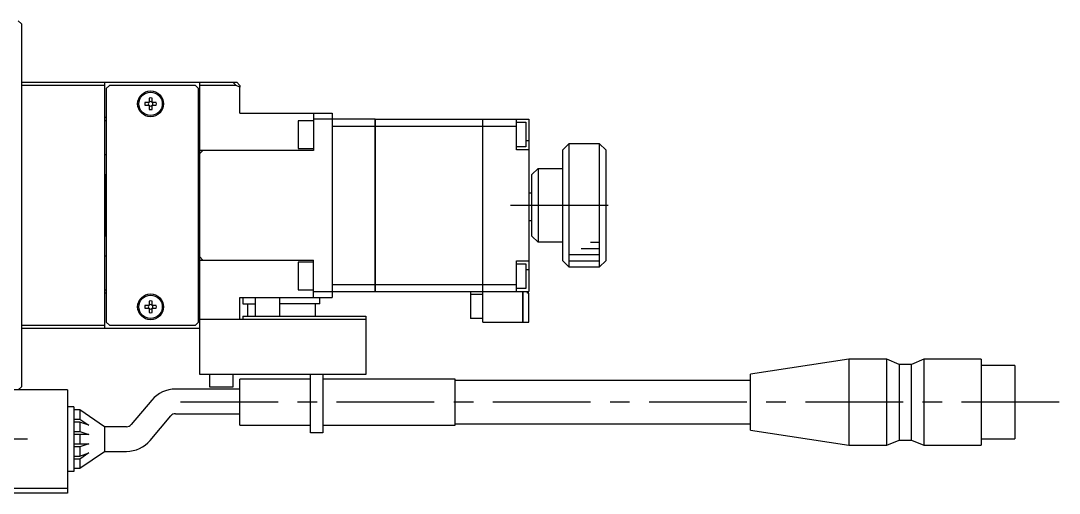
# Model space of a CAD drawing. Extents: x 0 to 793, y -8 to 461.
# Drawn here: x 624.2 to 793, y 281.2 to 358 of the extents above; entities that cross this region are included whole.
import ezdxf

# ---------------------------------------------------------------- set-up
doc = ezdxf.new("R2010")
doc.units = 0
doc.header["$LTSCALE"] = 0.5
doc.linetypes.add('CENTER', pattern=[50.8, 31.75, -6.35, 6.35, -6.35])
for name, color, linetype in [('MSM_CENTER', 1, 'CENTER'), ('MSM_CONTINUOUS', 7, 'CONTINUOUS'), ('MSM_NARROW', 5, 'CONTINUOUS')]:
    doc.layers.add(name, color=color, linetype=linetype)

msp = doc.modelspace()

# ---------------------------------------------------------------- linework, layer by layer
at = {"layer": 'MSM_CENTER'}
for p, q in [((703.76, 328), (721.76, 328)), ((792.98, 296), (647.8, 296)), ((625.26, 290), (619.26, 290))]:
    msp.add_line(p, q, dxfattribs=at)
at = {"layer": 'MSM_CONTINUOUS'}
for p, q in [((624.26, 357.5), (623.76, 358)), ((624.26, 357.5), (624.26, 298.5)), ((624.26, 348), (659.26, 348)), ((637.76, 348), (637.76, 308)), ((653.26, 300.5), (653.26, 348)), ((659.15, 347.5), (658.65, 348)), ((659.26, 348), (659.76, 347.5)), ((637.76, 347.5), (624.26, 347.5)), ((638.56, 347.5), (638.06, 347)), ((638.06, 347), (638.06, 309)), ((652.56, 347.5), (638.56, 347.5)), ((653.06, 347), (652.56, 347.5)), ((653.06, 309), (653.06, 347)), ((659.15, 347.5), (653.26, 347.5)), ((659.76, 347.19), (659.15, 347.5)), ((659.76, 347.5), (659.76, 347.19)), ((659.76, 343), (659.76, 347.19)), ((645.02, 344.74), (644.34, 344.74)), ((645.02, 345.42), (645.02, 344.74)), ((645.5, 344.74), (645.5, 345.42)), ((646.18, 344.74), (645.5, 344.74)), ((644.34, 344.26), (645.02, 344.26)), ((645.02, 344.26), (645.02, 343.58)), ((645.5, 343.58), (645.5, 344.26)), ((645.5, 344.26), (646.18, 344.26)), ((659.76, 343), (674.76, 343)), ((671.76, 343), (671.76, 336.9)), ((674.76, 343), (674.76, 313)), ((638.06, 342.25), (637.76, 342.25)), ((638.06, 341.75), (637.76, 341.75)), ((653.26, 342.25), (653.06, 342.25)), ((669.26, 341.75), (669.26, 337.25)), ((671.76, 341.75), (669.26, 341.75)), ((681.75, 342), (671.76, 342)), ((681.75, 314), (681.75, 342)), ((681.76, 341.99), (681.75, 341.99)), ((681.76, 342), (681.76, 314)), ((681.76, 342), (699.25, 342)), ((699.25, 310), (699.25, 342)), ((699.26, 341.99), (699.25, 341.99)), ((699.26, 342), (706.76, 342)), ((699.26, 309), (699.26, 342)), ((704.76, 337), (704.76, 342)), ((704.76, 341.5), (706.26, 341.5)), ((706.26, 341.5), (706.26, 337.5)), ((706.76, 342), (706.76, 314)), ((674.76, 340.85), (681.75, 340.85)), ((681.76, 340.84), (681.75, 340.84)), ((681.76, 340.85), (699.25, 340.85)), ((699.26, 340.84), (699.25, 340.84)), ((699.26, 340.85), (704.76, 340.85)), ((653.26, 338), (653.06, 338)), ((706.76, 338.5), (706.26, 338.5)), ((713.26, 338), (712.26, 337)), ((713.26, 338), (713.26, 318)), ((718.26, 338), (713.26, 338)), ((718.26, 318), (718.26, 338)), ((719.26, 337), (718.26, 338)), ((637.76, 336.25), (638.06, 336.25)), ((653.06, 337), (653.26, 337)), ((671.76, 336.9), (653.26, 336.9)), ((653.26, 336.4), (653.76, 336.9)), ((669.26, 337.25), (671.76, 337.25)), ((706.26, 337.5), (704.76, 337.5)), ((706.76, 337), (704.76, 337)), ((712.26, 319), (712.26, 337)), ((719.26, 337), (719.26, 319)), ((653.26, 335.5), (653.06, 335.5)), ((637.96, 333), (637.76, 332.8)), ((637.96, 333), (637.96, 323)), ((638.06, 333), (637.96, 333)), ((708.26, 334), (707.26, 333)), ((707.26, 323), (707.26, 333)), ((708.26, 334), (712.26, 334)), ((708.26, 334), (708.26, 322)), ((707.26, 330), (706.76, 330)), ((707.26, 325.5), (706.76, 325.5)), ((637.76, 323.2), (637.96, 323)), ((637.96, 323), (638.06, 323)), ((707.26, 323), (708.26, 322)), ((712.26, 322), (708.26, 322)), ((638.06, 319.75), (637.76, 319.75)), ((653.06, 320.5), (653.26, 320.5)), ((653.76, 319.1), (653.26, 319.6)), ((653.26, 319.1), (671.76, 319.1)), ((671.76, 313), (671.76, 319.1)), ((653.06, 319), (653.26, 319)), ((653.06, 318), (653.26, 318)), ((669.26, 318.75), (669.26, 314.25)), ((671.76, 318.75), (669.26, 318.75)), ((704.76, 314), (704.76, 319)), ((704.76, 319), (706.76, 319)), ((704.76, 318.5), (706.26, 318.5)), ((706.26, 318.5), (706.26, 314.5)), ((706.76, 317.5), (706.26, 317.5)), ((712.26, 319), (713.26, 318)), ((713.26, 318), (718.26, 318)), ((718.26, 318), (719.26, 319)), ((637.76, 314.25), (638.06, 314.25)), ((669.26, 314.25), (671.76, 314.25)), ((674.76, 315.15), (681.75, 315.15)), ((681.76, 315.16), (681.75, 315.16)), ((681.76, 314.01), (681.75, 314.01)), ((681.76, 315.15), (699.25, 315.15)), ((699.26, 315.16), (699.25, 315.16)), ((699.26, 314.01), (699.25, 314.01)), ((699.26, 315.15), (704.76, 315.15)), ((706.26, 314.5), (704.76, 314.5)), ((637.76, 313.75), (638.06, 313.75)), ((645.02, 312.42), (645.02, 311.74)), ((645.5, 311.74), (645.5, 312.42)), ((653.06, 313.75), (653.26, 313.75)), ((659.76, 309.5), (659.76, 313)), ((659.76, 313), (674.76, 313)), ((660.26, 313), (660.26, 312)), ((662.26, 313), (662.26, 310)), ((666.26, 310), (666.26, 313)), ((671.76, 314), (681.75, 314)), ((672.76, 312), (672.76, 313)), ((681.76, 314), (699.25, 314)), ((697.26, 314), (697.26, 309.6)), ((699.25, 313.5), (697.26, 313.5)), ((699.26, 314), (706.76, 314)), ((705.75, 309), (705.75, 314)), ((705.76, 314), (705.76, 309)), ((706.56, 313.7), (706.56, 314)), ((706.76, 313.7), (706.56, 313.7)), ((706.76, 309), (706.76, 313.7)), ((645.02, 311.74), (644.34, 311.74)), ((644.34, 311.26), (645.02, 311.26)), ((645.02, 311.26), (645.02, 310.58)), ((646.18, 311.74), (645.5, 311.74)), ((645.5, 310.58), (645.5, 311.26)), ((645.5, 311.26), (646.18, 311.26)), ((660.26, 312), (662.26, 312)), ((661.01, 312), (661.01, 310)), ((672.76, 312), (666.26, 312)), ((672.01, 312), (672.01, 310)), ((638.06, 309), (638.56, 308.5)), ((652.56, 308.5), (653.06, 309)), ((653.26, 309.5), (680.26, 309.5)), ((660.26, 310), (680.26, 310)), ((660.26, 310), (660.26, 309.5)), ((680.26, 310), (680.26, 300.5)), ((699.26, 309.6), (697.26, 309.6)), ((699.26, 310), (699.25, 310)), ((699.26, 309), (705.75, 309)), ((705.76, 309.01), (705.75, 309.01)), ((705.76, 309), (706.76, 309)), ((624.26, 308.5), (637.76, 308.5)), ((653.26, 308), (624.26, 308)), ((638.56, 308.5), (652.56, 308.5)), ((758.76, 303), (742.76, 300.57)), ((758.76, 303), (758.76, 289)), ((764.96, 303), (758.76, 303)), ((764.96, 289), (764.96, 303)), ((766.96, 302.15), (764.96, 303)), ((770.96, 303), (768.96, 302.15)), ((770.96, 303), (770.96, 289)), ((780.26, 303), (770.96, 303)), ((780.26, 303), (780.26, 289)), ((680.26, 300.5), (653.26, 300.5)), ((654.86, 300.5), (654.86, 298.5)), ((658.66, 298.5), (658.66, 300.5)), ((671.26, 291), (671.26, 300.5)), ((673.26, 300.5), (673.26, 291)), ((742.76, 291.43), (742.76, 300.57)), ((766.96, 302.15), (766.96, 289.85)), ((768.96, 302.15), (766.96, 302.15)), ((768.96, 289.85), (768.96, 302.15)), ((785.76, 301.95), (780.26, 301.95)), ((785.76, 301.95), (785.76, 290.05)), ((659.76, 292.25), (659.76, 299.75)), ((671.26, 299.75), (659.76, 299.75)), ((694.76, 299.75), (673.26, 299.75)), ((694.76, 292.25), (694.76, 299.75)), ((742.76, 299.5), (694.76, 299.5)), ((631.76, 298), (498.76, 298)), ((623.76, 298), (624.26, 298.5)), ((631.76, 298), (631.76, 281.2)), ((659.76, 298.13), (649.3, 298.13)), ((654.86, 298.5), (658.66, 298.5)), ((645.47, 296.34), (642.12, 292.36)), ((632.76, 295.25), (631.76, 295.25)), ((632.76, 295.25), (632.76, 284.75)), ((633.76, 294.75), (632.76, 294.75)), ((633.76, 294.75), (633.76, 293.25)), ((637.76, 292), (633.76, 294.75)), ((645.19, 289.79), (648.53, 293.77)), ((649.3, 294.13), (659.76, 294.13)), ((632.76, 293.25), (633.76, 293.25)), ((633.76, 292.75), (632.76, 292.75)), ((633.76, 293.25), (635.21, 292.25)), ((633.76, 292.75), (633.76, 291.25)), ((635.21, 292.25), (633.76, 292.75)), ((659.76, 292.25), (671.26, 292.25)), ((673.26, 292.25), (694.76, 292.25)), ((694.76, 292.5), (742.76, 292.5)), ((632.76, 291.25), (633.76, 291.25)), ((635.21, 290.75), (632.76, 290.75)), ((633.76, 291.25), (635.21, 290.75)), ((633.76, 290.75), (633.76, 289.25)), ((637.76, 292), (637.76, 288)), ((641.36, 292), (637.76, 292)), ((673.26, 291), (671.26, 291)), ((742.76, 291.43), (758.76, 289)), ((632.76, 289.25), (635.21, 289.25)), ((633.76, 288.75), (632.76, 288.75)), ((635.21, 289.25), (633.76, 288.75)), ((633.76, 288.75), (633.76, 287.25)), ((758.76, 289), (764.96, 289)), ((764.96, 289), (766.96, 289.85)), ((766.96, 289.85), (768.96, 289.85)), ((768.96, 289.85), (770.96, 289)), ((770.96, 289), (780.26, 289)), ((780.26, 290.05), (785.76, 290.05)), ((632.76, 287.25), (633.76, 287.25)), ((633.76, 285.25), (637.76, 288)), ((635.21, 287.75), (633.76, 286.75)), ((633.76, 287.25), (635.21, 287.75)), ((637.76, 288), (641.36, 288)), ((633.76, 286.75), (632.76, 286.75)), ((633.76, 286.75), (633.76, 285.25)), ((632.76, 284.75), (631.76, 284.75)), ((632.76, 285.25), (633.76, 285.25)), ((498.76, 282), (631.76, 282)), ((631.76, 281.2), (498.76, 281.2))]:
    msp.add_line(p, q, dxfattribs=at)
for centre, radius in [((645.26, 344.5), 2.1), ((645.26, 344.5), 1.9), ((645.26, 311.5), 2.1), ((645.26, 311.5), 1.9)]:
    msp.add_circle(centre, radius, dxfattribs=at)
for centre, radius, start, end in [((645.26, 344.5), 0.95, 165.3667, 194.6333), ((645.26, 344.5), 0.365, 138.8496, 221.1504), ((645.26, 344.5), 0.95, 75.3667, 104.6333), ((645.26, 344.5), 0.365, 48.8496, 131.1504), ((645.26, 344.5), 0.365, 318.8496, 41.1504), ((645.26, 344.5), 0.95, 345.3667, 14.6333), ((645.26, 344.5), 0.365, 228.8496, 311.1504), ((645.26, 344.5), 0.95, 255.3667, 284.6333), ((645.26, 311.5), 0.95, 75.3667, 104.6333), ((645.26, 311.5), 0.95, 165.3667, 194.6333), ((645.26, 311.5), 0.365, 138.8496, 221.1504), ((645.26, 311.5), 0.365, 48.8496, 131.1504), ((645.26, 311.5), 0.365, 228.8496, 311.1504), ((645.26, 311.5), 0.365, 318.8496, 41.1504), ((645.26, 311.5), 0.95, 345.3667, 14.6333), ((645.26, 311.5), 0.95, 255.3667, 284.6333), ((649.3, 293.13), 5, 90, 140), ((649.3, 293.13), 1, 90, 140), ((641.36, 293), 1, 270, 320), ((641.36, 293), 5, 270, 320)]:
    msp.add_arc(centre, radius, start, end, dxfattribs=at)
at = {"layer": 'MSM_NARROW'}
for p, q in [((715.26, 321), (718.26, 321)), ((716.76, 322), (718.26, 322)), ((713.26, 320), (718.26, 320)), ((713.26, 319), (718.26, 319))]:
    msp.add_line(p, q, dxfattribs=at)

doc.saveas('drawing.dxf')
